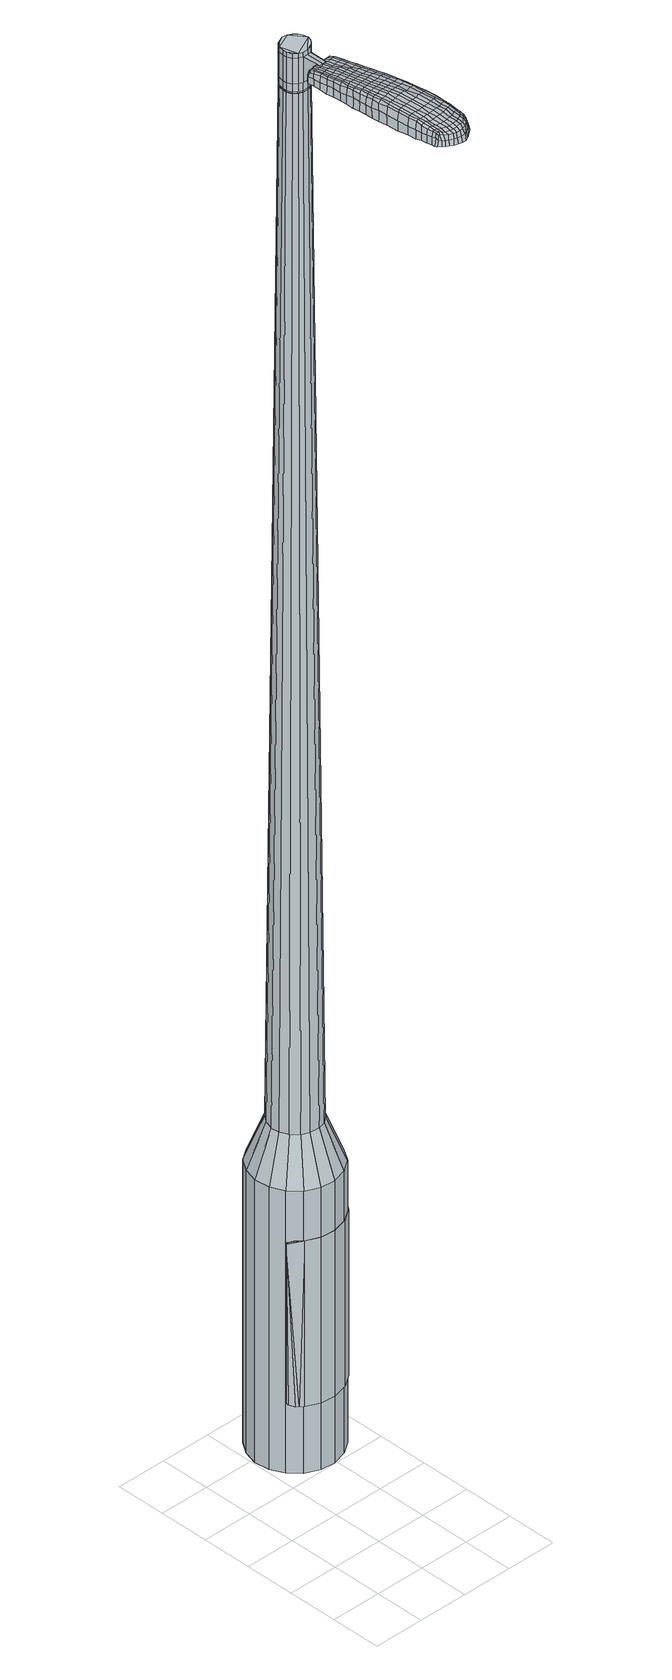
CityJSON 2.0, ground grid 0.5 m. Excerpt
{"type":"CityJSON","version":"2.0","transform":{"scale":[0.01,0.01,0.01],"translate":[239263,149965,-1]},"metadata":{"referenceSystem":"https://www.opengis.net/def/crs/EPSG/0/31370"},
"CityObjects":{
"object1":{"type":"GenericCityObject","attributes":{"cluster":779,"mean_distance_to_centroid":0.339,"new_centroid_x":239263.93,"new_centroid_y":149966.95,"mean_distance_to_camera":9.7,"H1":23,"H2":23.87,"Z_final":110.46,"cluster2":-1,"proj_x":239258.23,"proj_y":149967.48,"id_line":50392,"bearing_l":185.33,"distance":5.72,"orientation":"left","G_obj":275.33},"geometry":[{"type":"MultiSurface","lod":"2","boundaries":[[[0,1,2,3]],[[1,4,5,2]],[[4,6,7,5]],[[6,8,9,7]],[[8,10,11,9]],[[10,12,13,11]],[[12,14,15,13]],[[14,16,17,15]],[[16,18,19,17]],[[18,20,21,19]],[[20,22,23,21]],[[22,24,25,23]],[[24,26,27,25]],[[26,28,29,27]],[[28,30,31,29]],[[30,32,33,31]],[[32,34,35,33]],[[34,0,3,35]],[[36,37,38,39]],[[38,40,41,42]],[[41,43,42]],[[42,44,45,46]],[[45,47,46]],[[46,48,49,50]],[[49,51,50]],[[42,46,50,38]],[[50,52,39,38]],[[53,36,39]],[[2,5,7,35]],[[7,9,11,15]],[[11,13,15]],[[15,17,19,23]],[[19,21,23]],[[23,25,27,31]],[[27,29,31]],[[15,23,31,7]],[[31,33,35,7]],[[3,2,35]],[[1,0,54,55]],[[0,34,56,54]],[[34,32,57,56]],[[32,30,58,57]],[[30,28,59,58]],[[28,26,60,59]],[[26,24,61,60]],[[24,22,62,61]],[[22,20,63,62]],[[20,18,64,63]],[[18,16,65,64]],[[16,14,66,65]],[[14,12,67,66]],[[12,10,68,67]],[[10,8,69,68]],[[8,6,70,69]],[[6,4,71,70]],[[4,1,55,71]],[[55,54,72,73]],[[54,56,74,72]],[[56,57,75,74]],[[57,58,76,75]],[[58,59,77,76]],[[59,60,78,77]],[[60,61,79,78]],[[61,62,80,79]],[[62,63,81,80]],[[63,64,82,81]],[[64,65,83,82]],[[65,66,84,83]],[[66,67,85,84]],[[67,68,86,85]],[[68,69,87,86]],[[69,70,88,87]],[[70,71,89,88]],[[71,55,73,89]],[[72,90,91,92]],[[93,94,90,72]],[[75,95,94,93]],[[96,97,95,75]],[[98,99,97,96]],[[78,100,99,98]],[[79,101,100,78]],[[80,102,101,79]],[[81,103,102,80]],[[104,105,103,81]],[[83,106,105,104]],[[107,108,106,83]],[[109,110,108,107]],[[111,112,110,109]],[[113,114,112,111]],[[115,116,114,113]],[[117,118,116,115]],[[92,91,118,117]],[[119,120,121,122]],[[123,119,122,124]],[[125,123,124,126]],[[127,125,126,128]],[[129,127,128,130]],[[131,129,130,132]],[[133,131,132,134]],[[135,133,134,136]],[[137,135,136,138]],[[139,137,138,140]],[[141,139,140,142]],[[143,141,142,144]],[[145,143,144,146]],[[147,145,146,148]],[[149,147,148,150]],[[151,149,150,152]],[[73,72,92]],[[74,93,72]],[[74,75,93]],[[76,96,75]],[[76,77,98,96]],[[77,78,98]],[[82,104,81]],[[82,83,104]],[[84,107,83]],[[84,85,109,107]],[[85,86,111,109]],[[86,87,113,111]],[[87,88,115,113]],[[88,89,117,115]],[[89,73,92,117]],[[153,91,90]],[[153,154,118,91]],[[154,155,116,118]],[[155,156,114,116]],[[156,157,112,114]],[[157,158,110,112]],[[158,159,108,110]],[[159,106,108]],[[160,105,106]],[[160,103,105]],[[161,99,100]],[[161,162,97,99]],[[162,95,97]],[[163,94,95]],[[163,90,94]],[[39,52,151,164]],[[153,90,165,152]],[[53,39,164,120]],[[90,163,121,165]],[[36,53,120,119]],[[163,95,122,121]],[[37,36,119,123]],[[95,162,124,122]],[[38,37,123,125]],[[162,161,126,124]],[[40,38,125,127]],[[161,100,128,126]],[[41,40,127,129]],[[100,101,130,128]],[[43,41,129,131]],[[101,102,132,130]],[[42,43,131,133]],[[102,103,134,132]],[[44,42,133,135]],[[103,160,136,134]],[[45,44,135,137]],[[160,106,138,136]],[[47,45,137,139]],[[106,159,140,138]],[[46,47,139,141]],[[159,158,142,140]],[[48,46,141,143]],[[158,157,144,142]],[[49,48,143,145]],[[157,156,146,144]],[[51,49,145,147]],[[156,155,148,146]],[[50,51,147,149]],[[155,154,150,148]],[[52,50,149,151]],[[154,153,152,150]],[[151,152,166,167]],[[152,165,168,166]],[[165,121,169,168]],[[121,120,170,169]],[[120,164,171,170]],[[164,151,167,171]],[[172,173,174,175]],[[176,172,175,177]],[[172,176,178,179]],[[173,172,179,180]],[[181,182,183,184]],[[185,181,184,186]],[[181,185,187,188]],[[182,181,188,189]],[[190,191,192,193]],[[194,190,193,195]],[[190,194,196,197]],[[191,190,197,198]],[[199,200,201,202]],[[203,199,202,204]],[[199,203,205,206]],[[200,199,206,207]],[[208,209,210,211]],[[212,208,211,213]],[[208,212,214,215]],[[209,208,215,216]],[[217,218,219,220]],[[221,217,220,222]],[[217,221,223,224]],[[218,217,224,225]],[[226,227,228,229]],[[218,226,229,219]],[[226,218,225,230]],[[227,226,230,231]],[[232,233,234,235]],[[227,232,235,228]],[[232,227,231,236]],[[233,232,236,237]],[[238,176,177,239]],[[233,238,239,234]],[[238,233,237,240]],[[176,238,240,178]],[[241,242,243,244]],[[245,241,244,246]],[[241,245,247,248]],[[242,241,248,249]],[[250,251,252,253]],[[242,250,253,243]],[[250,242,249,254]],[[251,250,254,255]],[[256,257,258,259]],[[251,256,259,252]],[[256,251,255,260]],[[257,256,260,261]],[[262,263,264,265]],[[257,262,265,258]],[[262,257,261,266]],[[263,262,266,267]],[[268,173,180,269]],[[263,268,269,264]],[[268,263,267,270]],[[173,268,270,174]],[[271,272,273,274]],[[275,271,274,276]],[[271,275,277,278]],[[272,271,278,279]],[[280,281,282,283]],[[272,280,283,273]],[[280,272,279,284]],[[281,280,284,285]],[[286,287,288,289]],[[281,286,289,282]],[[286,281,285,290]],[[287,286,290,291]],[[292,185,186,293]],[[287,292,293,288]],[[292,287,291,294]],[[185,292,294,187]],[[295,296,297,298]],[[299,295,298,300]],[[295,299,301,302]],[[296,295,302,303]],[[304,305,306,307]],[[296,304,307,297]],[[304,296,303,308]],[[305,304,308,309]],[[310,311,312,313]],[[305,310,313,306]],[[310,305,309,314]],[[311,310,314,315]],[[316,317,318,319]],[[311,316,319,312]],[[316,311,315,320]],[[317,316,320,321]],[[322,182,189,323]],[[317,322,323,318]],[[322,317,321,324]],[[182,322,324,183]],[[325,211,210,326]],[[327,325,326,328]],[[325,327,329,330]],[[211,325,330,213]],[[331,327,328,332]],[[333,331,332,334]],[[331,333,335,336]],[[327,331,336,329]],[[337,333,334,338]],[[339,337,338,340]],[[337,339,341,342]],[[333,337,342,335]],[[343,339,340,344]],[[345,343,344,346]],[[343,345,347,348]],[[339,343,348,341]],[[349,345,346,350]],[[200,349,350,201]],[[349,200,207,351]],[[345,349,351,347]],[[352,353,198,197]],[[354,352,197,196]],[[352,354,355,356]],[[353,352,356,357]],[[358,359,357,356]],[[360,358,356,355]],[[358,360,361,362]],[[359,358,362,363]],[[364,365,363,362]],[[366,364,362,361]],[[364,366,367,368]],[[365,364,368,369]],[[370,371,369,368]],[[372,370,368,367]],[[370,372,205,203]],[[371,370,203,204]],[[373,374,375,376]],[[275,373,376,277]],[[373,275,276,377]],[[374,373,377,378]],[[379,194,195,380]],[[374,379,380,375]],[[379,374,378,381]],[[194,379,381,196]],[[382,383,384,385]],[[221,382,385,223]],[[382,221,222,386]],[[383,382,386,387]],[[388,389,390,391]],[[383,388,391,384]],[[388,383,387,392]],[[389,388,392,393]],[[394,191,198,395]],[[389,394,395,390]],[[394,389,393,396]],[[191,394,396,192]],[[397,398,399,400]],[[179,397,400,180]],[[397,179,178,401]],[[398,397,401,402]],[[403,404,405,406]],[[398,403,406,399]],[[403,398,402,407]],[[404,403,407,408]],[[409,202,201,410]],[[404,409,410,405]],[[409,404,408,411]],[[202,409,411,204]],[[412,413,414,415]],[[184,412,415,186]],[[412,184,183,416]],[[413,412,416,417]],[[418,206,205,419]],[[413,418,419,414]],[[418,413,417,420]],[[206,418,420,207]],[[421,422,423,424]],[[299,421,424,301]],[[421,299,300,425]],[[422,421,425,426]],[[427,212,213,428]],[[422,427,428,423]],[[427,422,426,429]],[[212,427,429,214]],[[430,431,432,433]],[[245,430,433,247]],[[430,245,246,434]],[[431,430,434,435]],[[436,437,438,439]],[[431,436,439,432]],[[436,431,435,440]],[[437,436,440,441]],[[442,209,216,443]],[[437,442,443,438]],[[442,437,441,444]],[[209,442,444,210]],[[445,446,435,434]],[[244,445,434,246]],[[445,244,243,447]],[[446,445,447,448]],[[449,450,441,440]],[[446,449,440,435]],[[449,446,448,451]],[[450,449,451,452]],[[453,326,210,444]],[[450,453,444,441]],[[453,450,452,454]],[[326,453,454,328]],[[455,456,457,458]],[[302,455,458,303]],[[455,302,301,424]],[[456,455,424,423]],[[459,330,329,460]],[[456,459,460,457]],[[459,456,423,428]],[[330,459,428,213]],[[461,462,448,447]],[[253,461,447,243]],[[461,253,252,463]],[[462,461,463,464]],[[465,466,452,451]],[[462,465,451,448]],[[465,462,464,467]],[[466,465,467,468]],[[469,332,328,454]],[[466,469,454,452]],[[469,466,468,470]],[[332,469,470,334]],[[471,472,473,474]],[[308,471,474,309]],[[471,308,303,458]],[[472,471,458,457]],[[475,336,335,476]],[[472,475,476,473]],[[475,472,457,460]],[[336,475,460,329]],[[477,478,464,463]],[[259,477,463,252]],[[477,259,258,479]],[[478,477,479,480]],[[481,482,468,467]],[[478,481,467,464]],[[481,478,480,483]],[[482,481,483,484]],[[485,338,334,470]],[[482,485,470,468]],[[485,482,484,486]],[[338,485,486,340]],[[487,488,489,490]],[[314,487,490,315]],[[487,314,309,474]],[[488,487,474,473]],[[491,342,341,492]],[[488,491,492,489]],[[491,488,473,476]],[[342,491,476,335]],[[493,494,480,479]],[[265,493,479,258]],[[493,265,264,495]],[[494,493,495,496]],[[497,498,484,483]],[[494,497,483,480]],[[497,494,496,499]],[[498,497,499,500]],[[501,344,340,486]],[[498,501,486,484]],[[501,498,500,502]],[[344,501,502,346]],[[503,504,505,506]],[[320,503,506,321]],[[503,320,315,490]],[[504,503,490,489]],[[507,348,347,508]],[[504,507,508,505]],[[507,504,489,492]],[[348,507,492,341]],[[509,510,496,495]],[[269,509,495,264]],[[509,269,180,400]],[[510,509,400,399]],[[511,512,500,499]],[[510,511,499,496]],[[511,510,399,406]],[[512,511,406,405]],[[513,350,346,502]],[[512,513,502,500]],[[513,512,405,410]],[[350,513,410,201]],[[514,515,417,416]],[[324,514,416,183]],[[514,324,321,506]],[[515,514,506,505]],[[516,351,207,420]],[[515,516,420,417]],[[516,515,505,508]],[[351,516,508,347]],[[517,518,378,377]],[[274,517,377,276]],[[517,274,273,519]],[[518,517,519,520]],[[521,354,196,381]],[[518,521,381,378]],[[521,518,520,522]],[[354,521,522,355]],[[523,524,525,526]],[[224,523,526,225]],[[523,224,223,385]],[[524,523,385,384]],[[527,528,529,530]],[[524,527,530,525]],[[527,524,384,391]],[[528,527,391,390]],[[531,353,357,532]],[[528,531,532,529]],[[531,528,390,395]],[[353,531,395,198]],[[533,534,520,519]],[[283,533,519,273]],[[533,283,282,535]],[[534,533,535,536]],[[537,360,355,522]],[[534,537,522,520]],[[537,534,536,538]],[[360,537,538,361]],[[539,540,541,542]],[[230,539,542,231]],[[539,230,225,526]],[[540,539,526,525]],[[543,544,545,546]],[[540,543,546,541]],[[543,540,525,530]],[[544,543,530,529]],[[547,359,363,548]],[[544,547,548,545]],[[547,544,529,532]],[[359,547,532,357]],[[549,550,536,535]],[[289,549,535,282]],[[549,289,288,551]],[[550,549,551,552]],[[553,366,361,538]],[[550,553,538,536]],[[553,550,552,554]],[[366,553,554,367]],[[555,556,557,558]],[[236,555,558,237]],[[555,236,231,542]],[[556,555,542,541]],[[559,560,561,562]],[[556,559,562,557]],[[559,556,541,546]],[[560,559,546,545]],[[563,365,369,564]],[[560,563,564,561]],[[563,560,545,548]],[[365,563,548,363]],[[565,566,552,551]],[[293,565,551,288]],[[565,293,186,415]],[[566,565,415,414]],[[567,372,367,554]],[[566,567,554,552]],[[567,566,414,419]],[[372,567,419,205]],[[568,569,402,401]],[[240,568,401,178]],[[568,240,237,558]],[[569,568,558,557]],[[570,571,408,407]],[[569,570,407,402]],[[570,569,557,562]],[[571,570,562,561]],[[572,371,204,411]],[[571,572,411,408]],[[572,571,561,564]],[[371,572,564,369]],[[573,574,575,576]],[[576,575,577,578]],[[579,577,575,580]],[[580,575,574,581]],[[582,583,584,585]],[[585,584,586,587]],[[588,586,584,589]],[[589,584,583,590]],[[591,592,593,594]],[[594,593,595,596]],[[597,595,593,598]],[[598,593,592,599]],[[600,601,602,603]],[[603,602,604,605]],[[606,604,602,607]],[[607,602,601,608]],[[609,610,611,612]],[[612,611,613,614]],[[615,613,611,616]],[[616,611,610,617]],[[618,619,620,621]],[[621,620,622,623]],[[624,622,620,625]],[[625,620,619,626]],[[627,628,629,630]],[[630,629,619,618]],[[626,619,629,631]],[[631,629,628,632]],[[633,634,635,636]],[[636,635,628,627]],[[632,628,635,637]],[[637,635,634,638]],[[578,577,639,640]],[[640,639,634,633]],[[638,634,639,641]],[[641,639,577,579]],[[642,643,644,645]],[[645,644,646,647]],[[648,646,644,649]],[[649,644,643,650]],[[651,652,653,654]],[[654,653,643,642]],[[650,643,653,655]],[[655,653,652,656]],[[657,658,659,660]],[[660,659,652,651]],[[656,652,659,661]],[[661,659,658,662]],[[663,664,665,666]],[[666,665,658,657]],[[662,658,665,667]],[[667,665,664,668]],[[581,574,669,670]],[[670,669,664,663]],[[668,664,669,671]],[[671,669,574,573]],[[672,673,674,675]],[[675,674,676,677]],[[678,676,674,679]],[[679,674,673,680]],[[681,682,683,684]],[[684,683,673,672]],[[680,673,683,685]],[[685,683,682,686]],[[687,688,689,690]],[[690,689,682,681]],[[686,682,689,691]],[[691,689,688,692]],[[587,586,693,694]],[[694,693,688,687]],[[692,688,693,695]],[[695,693,586,588]],[[696,697,698,699]],[[699,698,700,701]],[[702,700,698,703]],[[703,698,697,704]],[[705,706,707,708]],[[708,707,697,696]],[[704,697,707,709]],[[709,707,706,710]],[[711,712,713,714]],[[714,713,706,705]],[[710,706,713,715]],[[715,713,712,716]],[[717,718,719,720]],[[720,719,712,711]],[[716,712,719,721]],[[721,719,718,722]],[[590,583,723,724]],[[724,723,718,717]],[[722,718,723,725]],[[725,723,583,582]],[[609,612,726,727]],[[727,726,728,729]],[[730,728,726,731]],[[731,726,612,614]],[[729,728,732,733]],[[733,732,734,735]],[[736,734,732,737]],[[737,732,728,730]],[[735,734,738,739]],[[739,738,740,741]],[[742,740,738,743]],[[743,738,734,736]],[[741,740,744,745]],[[745,744,746,747]],[[748,746,744,749]],[[749,744,740,742]],[[747,746,750,751]],[[751,750,601,600]],[[608,601,750,752]],[[752,750,746,748]],[[599,753,754,598]],[[598,754,755,597]],[[756,755,754,757]],[[757,754,753,758]],[[758,759,760,757]],[[757,760,761,756]],[[762,761,760,763]],[[763,760,759,764]],[[764,765,766,763]],[[763,766,767,762]],[[768,767,766,769]],[[769,766,765,770]],[[770,771,772,769]],[[769,772,773,768]],[[606,773,772,604]],[[604,772,771,605]],[[774,775,776,777]],[[777,776,676,678]],[[677,676,776,778]],[[778,776,775,779]],[[596,595,780,781]],[[781,780,775,774]],[[779,775,780,782]],[[782,780,595,597]],[[783,784,785,786]],[[786,785,622,624]],[[623,622,785,787]],[[787,785,784,788]],[[789,790,791,792]],[[792,791,784,783]],[[788,784,791,793]],[[793,791,790,794]],[[599,592,795,796]],[[796,795,790,789]],[[794,790,795,797]],[[797,795,592,591]],[[798,799,800,801]],[[801,800,580,581]],[[579,580,800,802]],[[802,800,799,803]],[[804,805,806,807]],[[807,806,799,798]],[[803,799,806,808]],[[808,806,805,809]],[[600,603,810,811]],[[811,810,805,804]],[[809,805,810,812]],[[812,810,603,605]],[[813,814,815,816]],[[816,815,585,587]],[[582,585,815,817]],[[817,815,814,818]],[[606,607,819,820]],[[820,819,814,813]],[[818,814,819,821]],[[821,819,607,608]],[[822,823,700,824]],[[824,700,702]],[[701,700,825]],[[825,700,823,826]],[[614,613,827,828]],[[828,827,823,822]],[[826,823,827,829]],[[829,827,613,615]],[[830,831,832]],[[832,831,646,648]],[[647,646,831,833]],[[833,831,830,834]],[[835,836,837,838]],[[838,837,830,832]],[[834,830,837,839]],[[839,837,836,840]],[[617,610,841,842]],[[842,841,836,835]],[[840,836,841,843]],[[843,841,610,609]],[[834,844,833]],[[833,844,645,647]],[[642,645,844,845]],[[845,844,846]],[[840,847,848,839]],[[839,848,844,834]],[[846,844,848,849]],[[849,848,847,850]],[[609,727,851,843]],[[843,851,847,840]],[[850,847,851,852]],[[852,851,727,729]],[[853,854,855,856]],[[856,855,703,704]],[[702,703,855,824]],[[824,855,854,822]],[[730,731,857,858]],[[858,857,854,853]],[[822,854,857,828]],[[828,857,731,614]],[[846,859,860,845]],[[845,860,654,642]],[[651,654,860,861]],[[860,859,861]],[[850,862,863,849]],[[849,863,859,846]],[[861,859,863,864]],[[864,863,862,865]],[[729,733,866,852]],[[852,866,862,850]],[[865,862,866,867]],[[867,866,733,735]],[[868,869,870,871]],[[871,870,709,710]],[[704,709,870,856]],[[856,870,869,853]],[[736,737,872,873]],[[873,872,869,868]],[[853,869,872,858]],[[858,872,737,730]],[[874,875,861]],[[861,875,660,651]],[[657,660,875,876]],[[876,875,874,877]],[[865,878,879,864]],[[864,879,874,861]],[[877,874,879,880]],[[880,879,878,881]],[[735,739,882,867]],[[867,882,878,865]],[[881,878,882,883]],[[883,882,739,741]],[[884,885,886,887]],[[887,886,715,716]],[[710,715,886,871]],[[871,886,885,868]],[[742,743,888,889]],[[889,888,885,884]],[[868,885,888,873]],[[873,888,743,736]],[[877,890,891,876]],[[876,891,666,657]],[[663,666,891,892]],[[892,891,890,893]],[[881,894,895,880]],[[880,895,890,877]],[[893,890,895,896]],[[896,895,894,897]],[[741,745,898,883]],[[883,898,894,881]],[[897,894,898,899]],[[899,898,745,747]],[[900,901,902,903]],[[903,902,721,722]],[[716,721,902,887]],[[887,902,901,884]],[[748,749,904,905]],[[905,904,901,900]],[[884,901,904,889]],[[889,904,749,742]],[[893,906,907,892]],[[892,907,670,663]],[[581,670,907,801]],[[801,907,906,798]],[[897,908,909,896]],[[896,909,906,893]],[[798,906,909,807]],[[807,909,908,804]],[[747,751,910,899]],[[899,910,908,897]],[[804,908,910,811]],[[811,910,751,600]],[[818,911,912,817]],[[817,912,725,582]],[[722,725,912,903]],[[903,912,911,900]],[[608,752,913,821]],[[821,913,911,818]],[[900,911,913,905]],[[905,913,752,748]],[[779,914,915,778]],[[778,915,675,677]],[[672,675,915,916]],[[916,915,914,917]],[[597,755,918,782]],[[782,918,914,779]],[[917,914,918,919]],[[919,918,755,756]],[[920,921,922,923]],[[923,922,625,626]],[[624,625,922,786]],[[786,922,921,783]],[[924,925,926,927]],[[927,926,921,920]],[[783,921,926,792]],[[792,926,925,789]],[[758,753,928,929]],[[929,928,925,924]],[[789,925,928,796]],[[796,928,753,599]],[[917,930,931,916]],[[916,931,684,672]],[[681,684,931,932]],[[932,931,930,933]],[[756,761,934,919]],[[919,934,930,917]],[[933,930,934,935]],[[935,934,761,762]],[[936,937,938,939]],[[939,938,631,632]],[[626,631,938,923]],[[923,938,937,920]],[[940,941,942,943]],[[943,942,937,936]],[[920,937,942,927]],[[927,942,941,924]],[[764,759,944,945]],[[945,944,941,940]],[[924,941,944,929]],[[929,944,759,758]],[[933,946,947,932]],[[932,947,690,681]],[[687,690,947,948]],[[948,947,946,949]],[[762,767,950,935]],[[935,950,946,933]],[[949,946,950,951]],[[951,950,767,768]],[[952,953,954,955]],[[955,954,637,638]],[[632,637,954,939]],[[939,954,953,936]],[[956,957,958,959]],[[959,958,953,952]],[[936,953,958,943]],[[943,958,957,940]],[[770,765,960,961]],[[961,960,957,956]],[[940,957,960,945]],[[945,960,765,764]],[[949,962,963,948]],[[948,963,694,687]],[[587,694,963,816]],[[816,963,962,813]],[[768,773,964,951]],[[951,964,962,949]],[[813,962,964,820]],[[820,964,773,606]],[[803,965,966,802]],[[802,966,641,579]],[[638,641,966,955]],[[955,966,965,952]],[[809,967,968,808]],[[808,968,965,803]],[[952,965,968,959]],[[959,968,967,956]],[[605,771,969,812]],[[812,969,967,809]],[[956,967,969,961]],[[961,969,771,770]],[[573,576,175,174]],[[576,578,177,175]],[[588,589,188,187]],[[589,590,189,188]],[[591,594,193,192]],[[594,596,195,193]],[[615,616,215,214]],[[616,617,216,215]],[[618,621,220,219]],[[621,623,222,220]],[[627,630,229,228]],[[630,618,219,229]],[[633,636,235,234]],[[636,627,228,235]],[[578,640,239,177]],[[640,633,234,239]],[[648,649,248,247]],[[649,650,249,248]],[[650,655,254,249]],[[655,656,255,254]],[[656,661,260,255]],[[661,662,261,260]],[[662,667,266,261]],[[667,668,267,266]],[[668,671,270,267]],[[671,573,174,270]],[[678,679,278,277]],[[679,680,279,278]],[[680,685,284,279]],[[685,686,285,284]],[[686,691,290,285]],[[691,692,291,290]],[[692,695,294,291]],[[695,588,187,294]],[[696,699,298,297]],[[699,701,300,298]],[[705,708,307,306]],[[708,696,297,307]],[[711,714,313,312]],[[714,705,306,313]],[[717,720,319,318]],[[720,711,312,319]],[[590,724,323,189]],[[724,717,318,323]],[[774,777,376,375]],[[777,678,277,376]],[[596,781,380,195]],[[781,774,375,380]],[[623,787,386,222]],[[787,788,387,386]],[[788,793,392,387]],[[793,794,393,392]],[[794,797,396,393]],[[797,591,192,396]],[[701,825,425,300]],[[825,826,426,425]],[[826,829,429,426]],[[829,615,214,429]],[[832,433,432]],[[832,648,247,433]],[[835,838,439,438]],[[838,832,432,439]],[[617,842,443,216]],[[842,835,438,443]],[[970,971,972,973]],[[974,975,973,972]],[[976,977,978,979]],[[980,981,982,983]],[[971,984,985,972]],[[986,974,972,985]],[[987,976,979,988]],[[989,990,981,980]],[[984,991,992,985]],[[992,993,986,985]],[[994,987,988,995]],[[996,990,989,997]],[[991,998,999,992]],[[999,1000,993,992]],[[1001,994,995,1002]],[[1003,996,997,1004]],[[1005,1006,1007,1008]],[[1009,1010,1006,1005]],[[1009,1011,1012,1010]],[[1011,1013,1014,1012]],[[1015,1016,1017,1018]],[[1019,1020,1016,1015]],[[1021,1022,1020,1019]],[[1023,1024,1022,1021]],[[1018,1007,1006,1015]],[[1015,1006,1010,1019]],[[1010,1012,1021,1019]],[[1012,1014,1023,1021]],[[979,978,975,974]],[[988,979,974,986]],[[993,995,988,986]],[[1000,1002,995,993]],[[980,983,977,976]],[[989,980,976,987]],[[997,989,987,994]],[[1004,997,994,1001]],[[981,1005,1008,982]],[[990,1009,1005,981]],[[1011,1009,990,996]],[[1013,1011,996,1003]],[[1025,1026,1027,1028]],[[1027,1029,1030,1031]],[[1027,1031,1032,1033]],[[1027,1033,1028]],[[1034,1025,1028,1035]],[[1036,1035,1028,1037]],[[1038,1037,1028]],[[1039,1027,1026,1040]],[[1041,1039,1040,1042]],[[1043,1041,1042,1044]],[[1045,1043,1044,1046]],[[1047,1045,1046,1048]],[[1048,1049,1050,1051]],[[1048,1051,1052,1053]],[[1048,1053,1054,1055]],[[1054,1056,1057,1058]],[[1054,1058,1059,1060]],[[1054,1060,1055]],[[1048,1055,1047]],[[1061,1062,1026,1025]],[[1063,1064,1029,1027]],[[1065,1066,1038,1028]],[[1062,1067,1040,1026]],[[1068,1063,1027,1039]],[[1067,1069,1042,1040]],[[1070,1068,1039,1041]],[[1069,1071,1044,1042]],[[1072,1070,1041,1043]],[[1071,1073,1046,1044]],[[1074,1072,1043,1045]],[[1073,1075,1048,1046]],[[1076,1074,1045,1047]],[[1075,1077,1049,1048]],[[1078,1079,1056,1054]],[[1080,1076,1047,1055]],[[1050,1049,1077,1081]],[[1051,1050,1081,1082]],[[1052,1051,1082,1083]],[[1053,1052,1083,1084]],[[1054,1053,1084,1078]],[[1085,1061,1025,1034]],[[1086,1085,1034,1035]],[[1087,1086,1035,1036]],[[1088,1087,1036,1037]],[[1066,1088,1037,1038]],[[1030,1029,1064,1089]],[[1057,1056,1079,1090]],[[1031,1030,1089,1091]],[[1032,1031,1091,1092]],[[1033,1032,1092,1093]],[[1028,1033,1093,1065]],[[1058,1057,1090,1094]],[[1059,1058,1094,1095]],[[1060,1059,1095,1096]],[[1055,1060,1096,1080]]]}]}
},
"vertices":[
[98,151,384],[84,152,384],[84,152,96],[98,151,96],[70,158,384],[70,158,96],[60,169,384],[60,169,96],[54,182,384],[54,182,96],[52,197,384],[52,197,96],[56,211,384],[56,211,96],[64,223,384],[64,223,96],[76,231,384],[76,231,96],[90,235,384],[90,235,96],[105,234,384],[105,234,96],[118,228,384],[118,228,96],[129,218,384],[129,218,96],[135,204,384],[135,204,96],[137,190,384],[137,190,96],[133,176,384],[133,176,96],[125,163,384],[125,163,96],[113,155,384],[113,155,96],[104,184,1524],[107,188,1524],[108,192,1524],[96,180,1524],[107,197,1524],[105,201,1524],[98,206,1524],[102,204,1524],[93,207,1524],[89,205,1524],[82,199,1524],[85,203,1524],[81,194,1524],[81,190,1524],[87,182,1524],[83,185,1524],[91,180,1524],[100,181,1524],[97,168,429],[88,169,429],[105,170,429],[112,176,429],[117,183,429],[120,191,429],[119,200,429],[115,208,429],[109,214,429],[101,218,429],[92,218,429],[84,216,429],[77,211,429],[72,204,429],[69,195,429],[70,187,429],[74,179,429],[80,172,429],[96,180,1483],[91,180,1483],[100,181,1483],[104,184,1483],[107,188,1483],[108,192,1483],[107,197,1483],[105,201,1483],[102,204,1483],[98,206,1483],[93,207,1483],[89,205,1483],[85,203,1483],[82,199,1483],[81,194,1483],[81,190,1483],[83,185,1483],[87,182,1483],[96,180,1485],[91,181,1485],[91,181,1483],[100,182,1483],[100,182,1485],[104,184,1485],[106,188,1483],[106,188,1485],[107,192,1483],[107,192,1485],[107,197,1485],[105,201,1485],[102,204,1485],[98,206,1485],[93,206,1483],[93,206,1485],[89,205,1485],[85,202,1483],[85,202,1485],[83,199,1483],[83,199,1485],[82,194,1483],[82,194,1485],[82,190,1483],[82,190,1485],[84,186,1483],[84,186,1485],[87,183,1483],[87,183,1485],[104,184,1519],[100,181,1519],[100,181,1493],[104,184,1493],[107,188,1519],[107,188,1493],[108,192,1519],[108,192,1493],[107,197,1519],[107,197,1493],[105,201,1519],[105,201,1493],[102,204,1519],[102,204,1493],[98,206,1519],[98,206,1493],[93,207,1519],[93,207,1493],[89,205,1519],[89,205,1493],[85,203,1519],[85,203,1493],[82,199,1519],[82,199,1493],[81,194,1519],[81,194,1493],[81,190,1519],[81,190,1493],[83,185,1519],[83,185,1493],[87,182,1519],[87,182,1493],[91,180,1519],[91,180,1493],[91,180,1485],[87,182,1485],[83,185,1485],[81,190,1485],[81,194,1485],[82,199,1485],[85,203,1485],[93,207,1485],[108,192,1485],[107,188,1485],[100,181,1485],[96,180,1519],[96,180,1493],[94,161,1513],[94,161,1518],[97,161,1513],[101,162,1513],[101,162,1518],[97,161,1518],[85,86,1519],[84,93,1518],[83,91,1509],[83,84,1510],[85,77,1519],[84,76,1510],[87,78,1526],[86,87,1525],[86,94,1525],[123,89,1519],[122,96,1518],[121,97,1525],[122,90,1525],[124,80,1519],[123,81,1526],[126,79,1510],[125,88,1510],[124,95,1509],[113,14,1519],[109,14,1519],[109,13,1513],[113,13,1513],[116,16,1519],[117,15,1513],[116,17,1524],[112,16,1524],[109,16,1524],[106,88,1530],[105,95,1529],[102,95,1529],[102,88,1530],[107,79,1531],[103,79,1531],[110,79,1530],[109,88,1530],[109,96,1529],[98,168,1512],[95,168,1512],[95,167,1517],[98,167,1517],[101,169,1512],[101,167,1517],[101,168,1506],[98,168,1506],[95,167,1506],[92,27,1519],[91,30,1519],[90,29,1512],[90,26,1512],[92,24,1518],[91,24,1512],[93,25,1522],[93,27,1523],[92,30,1524],[90,35,1519],[89,40,1519],[88,39,1512],[89,34,1512],[91,35,1524],[90,41,1525],[88,46,1519],[87,54,1519],[86,53,1511],[87,45,1511],[90,47,1526],[89,55,1526],[86,65,1519],[85,64,1510],[88,66,1526],[82,159,1513],[82,152,1513],[84,153,1518],[83,160,1517],[82,165,1512],[83,164,1516],[81,164,1506],[81,158,1507],[81,151,1507],[83,144,1514],[83,137,1515],[84,138,1520],[84,145,1519],[81,143,1507],[82,136,1507],[83,129,1515],[83,122,1516],[85,123,1522],[84,130,1521],[82,128,1508],[82,121,1508],[84,115,1517],[84,107,1517],[85,108,1524],[85,116,1523],[82,113,1508],[82,106,1509],[84,100,1518],[86,101,1524],[83,99,1509],[127,29,1519],[127,33,1519],[126,33,1524],[126,29,1523],[127,27,1518],[126,27,1522],[128,26,1512],[129,29,1512],[129,32,1512],[128,38,1519],[127,43,1519],[126,44,1525],[126,38,1524],[129,37,1512],[129,42,1512],[127,49,1519],[127,57,1519],[125,58,1526],[126,50,1526],[129,48,1511],[128,56,1511],[126,69,1519],[124,69,1526],[127,68,1510],[112,162,1513],[114,155,1513],[115,154,1507],[113,161,1507],[111,168,1512],[112,167,1506],[111,167,1516],[111,163,1517],[112,155,1518],[115,147,1514],[116,140,1515],[117,139,1507],[116,146,1507],[113,148,1519],[114,140,1520],[117,132,1515],[118,125,1516],[120,124,1508],[118,131,1508],[115,133,1521],[117,126,1522],[119,118,1517],[120,110,1517],[122,109,1509],[121,117,1508],[118,118,1523],[119,111,1524],[121,103,1518],[123,102,1509],[120,104,1524],[98,162,1519],[96,162,1519],[99,154,1520],[97,154,1520],[102,155,1520],[101,162,1519],[100,147,1522],[97,147,1522],[101,140,1523],[98,139,1523],[104,140,1523],[103,147,1521],[101,132,1524],[98,132,1524],[102,125,1525],[99,125,1525],[105,125,1525],[104,132,1524],[103,117,1526],[100,117,1526],[103,110,1527],[100,110,1527],[107,110,1527],[106,118,1526],[104,103,1528],[101,102,1528],[108,103,1528],[112,19,1527],[108,19,1527],[116,20,1526],[116,25,1527],[112,23,1528],[108,23,1528],[111,30,1529],[107,29,1529],[115,31,1528],[115,38,1530],[111,37,1530],[107,37,1530],[110,44,1531],[106,44,1531],[114,45,1530],[113,54,1531],[109,53,1531],[105,53,1531],[108,66,1531],[104,66,1531],[112,67,1531],[126,25,1518],[124,22,1519],[125,21,1513],[127,24,1513],[125,26,1523],[124,24,1523],[121,19,1519],[121,18,1513],[120,20,1524],[94,22,1518],[96,20,1518],[96,22,1523],[94,24,1523],[93,21,1513],[95,19,1513],[98,18,1519],[102,16,1519],[102,17,1524],[99,19,1523],[98,17,1513],[101,15,1513],[105,15,1519],[105,16,1524],[105,14,1513],[88,87,1528],[90,87,1528],[89,94,1528],[87,94,1527],[88,78,1528],[90,78,1529],[93,87,1529],[96,87,1530],[95,95,1529],[92,94,1528],[93,78,1529],[96,78,1530],[99,88,1530],[98,95,1529],[100,78,1531],[120,90,1528],[118,90,1529],[119,81,1529],[121,81,1528],[119,97,1527],[117,97,1528],[114,89,1529],[115,80,1530],[113,96,1528],[110,169,1512],[108,169,1512],[107,168,1517],[109,168,1517],[111,169,1506],[109,168,1506],[105,169,1512],[104,168,1517],[105,168,1506],[83,167,1512],[85,167,1512],[84,166,1506],[82,166,1506],[84,166,1517],[86,166,1517],[87,167,1512],[90,168,1512],[90,167,1506],[87,167,1506],[88,166,1517],[90,167,1517],[93,168,1512],[92,167,1506],[93,167,1517],[84,161,1519],[86,161,1519],[85,153,1520],[86,153,1520],[88,161,1519],[91,161,1519],[89,153,1520],[91,154,1520],[93,161,1519],[94,154,1520],[110,163,1519],[108,163,1519],[109,155,1520],[111,155,1520],[105,162,1519],[106,155,1520],[85,146,1521],[87,146,1521],[85,138,1522],[87,138,1522],[89,146,1521],[92,146,1521],[90,139,1522],[92,139,1523],[95,147,1522],[95,139,1523],[112,148,1521],[110,148,1521],[111,140,1522],[113,141,1522],[107,148,1521],[107,140,1522],[86,131,1523],[88,131,1523],[86,123,1524],[88,124,1524],[90,131,1523],[93,131,1524],[90,124,1525],[93,124,1525],[96,132,1524],[96,124,1525],[114,133,1523],[112,133,1523],[113,126,1524],[115,126,1524],[108,133,1524],[109,125,1525],[86,116,1525],[88,116,1525],[87,109,1526],[89,109,1526],[91,116,1526],[94,117,1526],[91,109,1527],[94,109,1527],[97,117,1526],[97,110,1527],[116,119,1525],[114,118,1525],[115,111,1526],[117,111,1526],[110,118,1526],[111,111,1527],[87,101,1527],[89,102,1527],[92,102,1527],[95,102,1528],[98,102,1528],[118,104,1527],[116,104,1527],[112,103,1528],[125,28,1525],[123,26,1525],[125,32,1526],[123,30,1526],[120,23,1526],[120,27,1527],[94,26,1525],[96,24,1525],[95,28,1526],[93,30,1525],[98,22,1525],[101,20,1526],[101,24,1527],[98,26,1526],[105,19,1526],[104,23,1527],[125,37,1526],[123,35,1527],[125,43,1527],[123,42,1528],[119,33,1528],[119,40,1529],[93,35,1526],[94,33,1527],[94,40,1528],[92,41,1527],[97,32,1527],[100,30,1528],[99,37,1529],[96,38,1528],[104,30,1528],[103,37,1530],[124,49,1528],[122,48,1529],[124,58,1528],[121,57,1529],[118,47,1529],[118,55,1530],[91,47,1528],[93,46,1528],[92,54,1529],[90,55,1528],[96,45,1529],[99,44,1530],[98,53,1530],[95,54,1530],[102,44,1530],[102,53,1531],[122,69,1529],[120,69,1529],[116,68,1530],[89,67,1528],[91,66,1529],[94,66,1530],[97,66,1530],[101,66,1531],[85,91,1509],[86,93,1518],[87,86,1518],[85,84,1509],[87,77,1519],[86,76,1510],[89,78,1525],[88,87,1525],[88,94,1525],[119,96,1525],[120,96,1518],[121,89,1518],[120,89,1525],[122,80,1519],[121,81,1525],[124,79,1510],[123,88,1509],[122,95,1509],[109,15,1513],[109,16,1519],[112,17,1519],[112,16,1513],[116,18,1519],[116,17,1513],[115,19,1524],[112,18,1524],[109,18,1524],[102,95,1528],[105,95,1528],[106,88,1529],[102,87,1529],[106,79,1529],[103,78,1529],[110,79,1529],[109,88,1529],[108,95,1528],[96,165,1516],[95,166,1512],[98,166,1512],[98,165,1516],[101,166,1512],[101,165,1516],[101,166,1506],[98,165,1506],[95,165,1506],[92,29,1512],[93,31,1519],[94,28,1518],[92,26,1512],[94,26,1518],[93,25,1512],[95,26,1522],[95,28,1523],[94,31,1523],[90,39,1512],[91,41,1519],[92,35,1519],[91,34,1512],[93,36,1524],[92,41,1525],[88,53,1511],[89,54,1519],[90,46,1519],[89,45,1511],[91,47,1525],[91,55,1526],[88,66,1519],[87,64,1510],[90,67,1526],[85,153,1518],[84,152,1513],[84,159,1513],[85,160,1517],[84,164,1512],[85,164,1515],[83,163,1506],[83,158,1506],[83,151,1507],[86,138,1520],[85,137,1514],[85,144,1514],[86,145,1519],[83,143,1507],[84,136,1507],[87,123,1522],[85,122,1516],[85,129,1515],[86,130,1521],[84,128,1508],[84,121,1508],[87,108,1523],[86,107,1517],[86,115,1516],[87,116,1522],[84,113,1508],[84,106,1508],[86,100,1517],[88,101,1524],[85,99,1509],[124,33,1523],[125,33,1519],[125,30,1518],[124,30,1523],[125,28,1518],[124,28,1522],[126,27,1512],[127,29,1512],[127,32,1512],[124,44,1525],[125,43,1519],[126,38,1519],[124,38,1524],[127,37,1512],[127,42,1512],[123,58,1526],[125,57,1519],[125,49,1519],[124,50,1525],[127,48,1511],[126,56,1511],[124,68,1519],[122,69,1526],[125,67,1510],[113,153,1507],[112,154,1513],[110,162,1513],[112,161,1506],[109,167,1512],[110,166,1506],[109,166,1515],[109,162,1517],[110,155,1518],[115,138,1507],[114,139,1514],[113,147,1514],[114,146,1507],[111,147,1519],[113,140,1520],[118,124,1508],[116,125,1516],[115,132,1515],[116,131,1508],[114,133,1521],[115,125,1522],[120,109,1508],[118,110,1517],[117,117,1516],[119,116,1508],[116,118,1522],[117,111,1523],[119,103,1517],[121,102,1509],[118,104,1524],[99,161,1518],[96,161,1518],[99,154,1519],[97,154,1519],[102,154,1519],[101,161,1518],[100,146,1520],[97,146,1520],[101,139,1521],[98,139,1521],[104,139,1521],[103,147,1520],[101,132,1523],[99,131,1523],[102,124,1524],[99,124,1524],[105,124,1524],[104,132,1523],[103,117,1525],[100,117,1525],[103,110,1526],[101,109,1526],[107,110,1526],[106,117,1525],[104,102,1527],[101,102,1527],[108,103,1527],[109,20,1526],[112,20,1526],[115,21,1525],[115,25,1526],[112,24,1526],[108,24,1526],[108,30,1528],[111,30,1528],[115,31,1527],[114,38,1528],[110,38,1529],[107,37,1529],[106,44,1530],[110,45,1530],[113,45,1529],[113,54,1530],[109,53,1530],[105,53,1530],[104,66,1530],[108,66,1530],[111,67,1530],[124,23,1513],[123,24,1518],[124,26,1518],[126,25,1512],[124,27,1523],[122,25,1523],[119,21,1519],[120,20,1513],[119,22,1523],[97,23,1523],[97,22,1518],[95,24,1518],[96,25,1523],[94,23,1512],[96,21,1512],[102,19,1523],[102,18,1519],[99,20,1519],[100,21,1523],[99,19,1513],[102,17,1513],[106,17,1519],[106,18,1524],[106,16,1513],[90,94,1527],[90,87,1527],[89,87,1527],[89,94,1526],[90,78,1527],[91,78,1528],[96,94,1528],[96,87,1528],[93,87,1528],[93,94,1527],[94,78,1528],[97,78,1529],[99,87,1529],[99,94,1528],[100,78,1529],[118,81,1528],[117,89,1527],[119,90,1527],[120,81,1527],[118,97,1526],[116,96,1527],[113,89,1528],[114,80,1528],[112,96,1527],[108,166,1516],[108,167,1512],[109,166,1516],[110,167,1506],[109,166,1506],[105,167,1512],[104,166,1516],[105,166,1506],[85,165,1512],[84,165,1512],[84,164,1506],[85,164,1516],[86,164,1516],[90,165,1506],[90,165,1512],[87,165,1512],[87,164,1506],[88,164,1516],[91,165,1516],[93,166,1512],[93,165,1506],[93,165,1516],[86,160,1518],[86,153,1519],[87,153,1519],[91,160,1518],[88,160,1518],[89,153,1519],[91,153,1519],[93,160,1518],[94,153,1519],[109,155,1519],[108,162,1518],[109,162,1518],[110,155,1519],[105,161,1518],[106,154,1519],[87,145,1520],[86,145,1520],[87,138,1521],[92,146,1520],[89,145,1520],[90,138,1521],[93,138,1521],[95,146,1520],[95,139,1521],[111,140,1521],[110,147,1520],[111,147,1520],[112,140,1521],[106,147,1520],[107,140,1521],[88,130,1522],[87,130,1522],[87,123,1523],[88,123,1523],[93,131,1522],[90,131,1522],[91,123,1523],[94,123,1524],[96,131,1523],[96,124,1524],[113,125,1523],[112,132,1522],[113,133,1522],[114,125,1523],[108,132,1522],[109,125,1523],[89,116,1524],[88,116,1524],[88,108,1525],[89,108,1525],[94,116,1525],[91,116,1524],[92,109,1525],[95,109,1526],[97,116,1525],[98,109,1526],[114,111,1525],[114,118,1524],[115,118,1524],[116,111,1525],[110,118,1524],[111,110,1525],[90,101,1526],[88,101,1526],[95,101,1527],[92,101,1526],[98,102,1527],[115,103,1526],[117,104,1526],[112,103,1526],[122,27,1524],[124,29,1524],[124,32,1525],[122,30,1525],[119,24,1525],[119,28,1525],[96,29,1525],[97,25,1524],[96,27,1524],[95,30,1525],[102,25,1526],[102,21,1525],[99,23,1524],[99,27,1525],[105,20,1525],[105,24,1526],[122,36,1526],[123,37,1526],[123,43,1526],[122,42,1527],[119,34,1526],[118,40,1527],[94,40,1527],[95,34,1526],[94,35,1526],[93,41,1526],[100,38,1528],[101,31,1527],[98,32,1526],[97,39,1527],[104,30,1527],[103,37,1528],[121,48,1527],[123,49,1527],[122,57,1527],[121,57,1528],[118,47,1528],[117,55,1529],[93,54,1528],[94,46,1527],[92,47,1527],[92,55,1527],[99,53,1529],[99,45,1529],[96,45,1528],[96,54,1528],[103,44,1529],[102,53,1530],[120,69,1528],[121,69,1528],[116,68,1529],[92,66,1528],[91,67,1528],[98,66,1529],[95,66,1529],[101,66,1530],[83,164,1508],[90,165,1508],[92,132,1509],[84,131,1509],[93,111,1510],[85,110,1510],[96,71,1512],[87,70,1512],[85,88,1511],[94,89,1511],[98,53,1513],[100,40,1514],[91,39,1514],[89,52,1513],[97,165,1508],[100,133,1509],[102,111,1510],[105,72,1512],[104,90,1511],[107,54,1513],[108,41,1514],[103,166,1508],[108,134,1509],[110,112,1510],[115,73,1512],[113,91,1511],[117,41,1514],[116,55,1513],[110,166,1508],[115,134,1509],[119,113,1510],[124,74,1512],[122,92,1511],[126,42,1514],[126,56,1513],[101,26,1514],[103,22,1514],[96,21,1514],[93,26,1514],[110,27,1514],[110,22,1514],[118,28,1514],[117,23,1514],[126,29,1514],[124,24,1514],[106,17,1515],[110,15,1515],[109,14,1515],[102,17,1515],[110,18,1515],[111,15,1515],[115,18,1515],[112,15,1515],[119,19,1515],[113,15,1515],[135,178,334],[134,174,334],[134,174,165],[138,188,171],[135,178,165],[136,182,165],[137,184,166],[137,186,167],[137,187,169],[136,182,334],[137,184,333],[137,186,332],[137,187,331],[138,188,328],[125,162,165],[125,162,334],[113,154,165],[113,154,334],[98,150,165],[98,150,334],[83,151,165],[83,151,334],[70,157,165],[70,157,334],[67,160,334],[64,162,334],[62,164,333],[60,166,332],[59,167,331],[59,167,328],[67,160,165],[59,167,171],[59,167,169],[60,166,167],[62,164,166],[64,162,165],[132,179,334],[131,175,334],[131,175,165],[132,179,165],[135,189,171],[135,189,328],[123,164,334],[123,164,165],[112,156,334],[112,156,165],[98,153,334],[98,153,165],[84,154,334],[84,154,165],[71,159,334],[71,159,165],[69,162,334],[61,169,328],[61,169,171],[69,162,165],[66,164,334],[64,166,333],[62,168,332],[61,169,331],[133,182,334],[134,185,333],[134,187,332],[135,188,331],[133,182,165],[61,169,169],[134,185,166],[134,187,167],[135,188,169],[62,168,167],[64,166,166],[66,164,165]
]}
